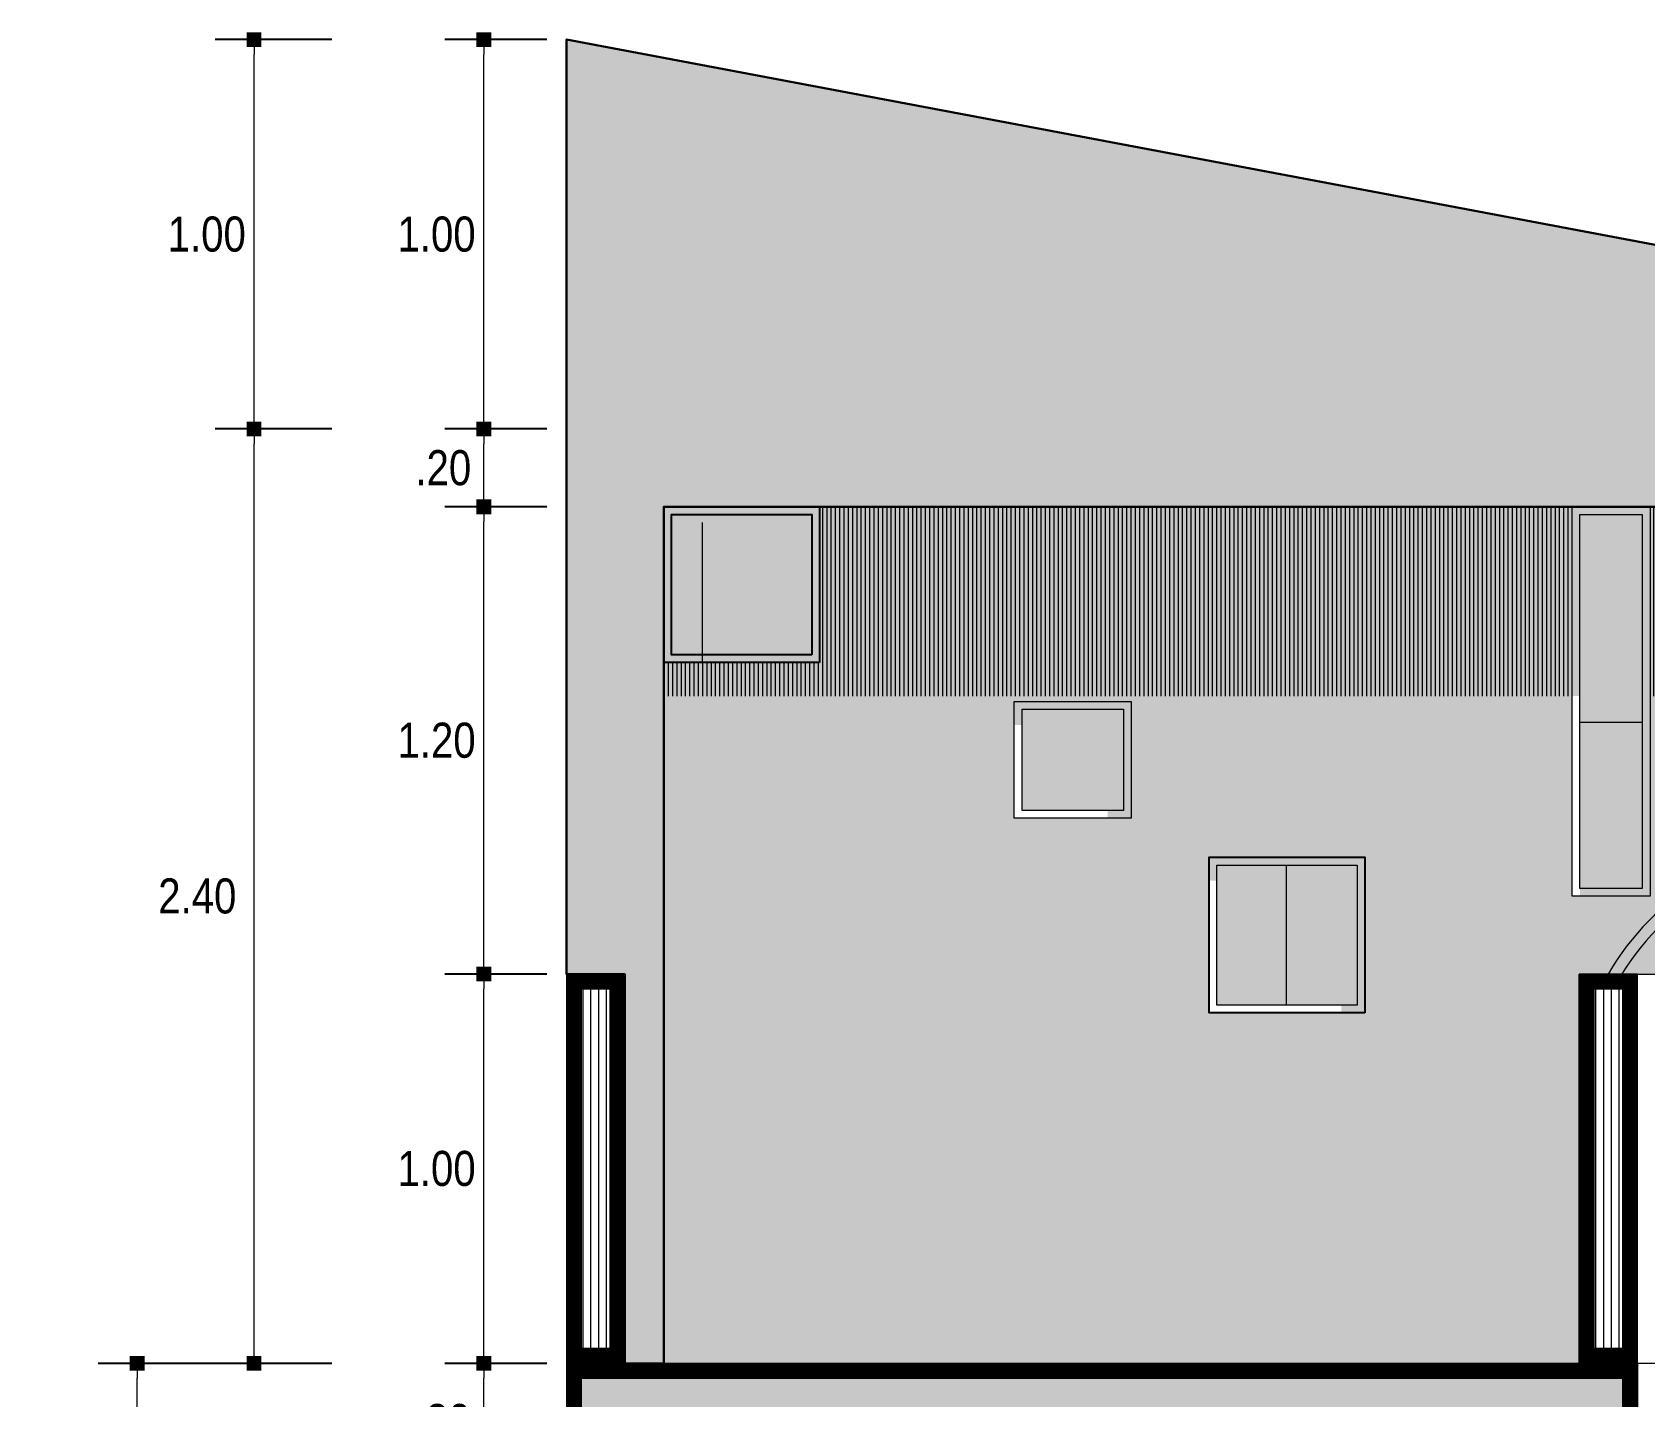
# Model space of a CAD drawing. Header units: millimetres. Extents: x 1555 to 3397, y 790 to 1592.
# Drawn here: x 1710.488 to 1714.628, y 800.527 to 804.032 of the extents above; entities that cross this region are included whole.
import ezdxf

# ---------------------------------------------------------------- set-up
doc = ezdxf.new("R2010")
doc.units = ezdxf.units.MM
doc.layers.get('0').update_dxf_attribs({"lineweight": 5})
doc.layers.get('Defpoints').update_dxf_attribs({"lineweight": 5})
for name, color, linetype, lineweight in [('0-Hach de Muro Alto', 145, 'Continuous', 5), ('0-Muro Alto', 145, 'Continuous', 5), ('02', 2, 'Continuous', 5), ('CONCRETO DE LOSA ALIGERADO', 251, 'Continuous', 5), ('COTA', 250, 'Continuous', 9), ('COTAS-01', 7, 'Continuous', 15), ('LOSA STDIO ARQ', 7, 'Continuous', 13), ('marcos de ventanas', 7, 'Continuous', 15), ('MURO ELEV', 7, 'Continuous', 20), ('MURO ELEV 01', 251, 'Continuous', 30), ('sombras', 250, 'Continuous', 0), ('valoriza', 147, 'Continuous', 9), ('VENTANA', 150, 'Continuous', 5)]:
    doc.layers.add(name, color=color, linetype=linetype, lineweight=lineweight)
doc.layers.add('RELLENO DE MURO CORTE', color=7, linetype='Continuous', lineweight=5, true_color=0x5b605f)
doc.styles.add('DETALLES', font='techl___.ttf')
doc.dimstyles.new('50$0', dxfattribs={"dimscale": 0, "dimtxt": 0.09, "dimasz": 0.038, "dimexe": 0.1, "dimexo": 0.05, "dimgap": 0.02, "dimtad": 2, "dimtih": 1, "dimtoh": 1, "dimlfac": -1, "dimzin": 4, "dimdsep": 46, "dimtxsty": 'DETALLES', "dimblk": 'BOXFILLED', "dimcen": 2.5, "dimclrd": 256, "dimclre": 256, "dimclrt": 256, "dimazin": 0, "dimtfac": 1, "dimtmove": 0, "dimatfit": 2, "dimldrblk": 'DOT', "dimfxl": 0.2, "dimfxlon": 1, "dimtolj": 1, "dimtzin": 0, "dimlwd": -1, "dimarcsym": 0})
pattern_1 = [(90, (66.042975, -24.360157), (-0.02, 0), [])]

# ---------------------------------------------------------------- blocks, each defined once
blk = doc.blocks.new('_BOXFILLED')
at = {"color": 0, "linetype": 'ByBlock'}
blk.add_line((-0.5, 0), (-1, 0), dxfattribs=at)
blk.add_solid([(-0.5, 0.5), (0.5, 0.5), (-0.5, -0.5), (0.5, -0.5)], dxfattribs=at)
blk = doc.blocks.new('*D511')
at = {"layer": 'COTAS-01', "lineweight": -2, "transparency": 16777216}
for p, q in [((1711.8098, 800.6132), (1711.548, 800.6132)), ((1711.8098, 800.3132), (1711.548, 800.3132))]:
    blk.add_line(p, q, dxfattribs=at)
at = {"layer": 'COTAS-01', "transparency": 16777216}
blk.add_line((1711.648, 800.3512), (1711.648, 800.5752), dxfattribs=at)
at = {"layer": 'Defpoints', "color": 0, "transparency": 16777216}
for p in [(1711.648, 800.6132), (1711.8598, 800.6132), (1711.8598, 800.3132)]:
    blk.add_point(p, dxfattribs=at)
at = {"layer": 'COTAS-01', "transparency": 16777216, "xscale": 0.038, "yscale": 0.038, "zscale": 0.038}
for p, rotation in [((1711.648, 800.6132), 90), ((1711.648, 800.3132), 270)]:
    blk.add_blockref('_BOXFILLED', p, dxfattribs=dict(at, rotation=rotation))
at = {"layer": 'COTAS-01', "transparency": 16777216, "insert": (1711.5424, 800.4632), "char_height": 0.09, "attachment_point": 5, "style": 'DETALLES'}
blk.add_mtext('\\A1;.30', dxfattribs=at)
blk = doc.blocks.new('_Dot')
at = {"layer": '02', "color": 0, "lineweight": -2}
blk.add_line((-0.5, 0), (-1, 0), dxfattribs=at)
at = {"layer": '02', "color": 0, "const_width": 0.5}
blk.add_lwpolyline([(-0.25, 0, 1), (0.25, 0, 1)], format="xyb", close=True, dxfattribs=at)
blk = doc.blocks.new('*D512')
at = {"layer": 'COTAS-01', "lineweight": -2, "transparency": 16777216}
for p, q in [((1711.8098, 801.6132), (1711.548, 801.6132)), ((1711.8098, 800.6132), (1711.548, 800.6132))]:
    blk.add_line(p, q, dxfattribs=at)
at = {"layer": 'COTAS-01', "transparency": 16777216}
blk.add_line((1711.648, 800.6512), (1711.648, 801.5752), dxfattribs=at)
at = {"layer": 'Defpoints', "color": 0, "transparency": 16777216}
for p in [(1711.648, 801.6132), (1711.8598, 801.6132), (1711.8598, 800.6132)]:
    blk.add_point(p, dxfattribs=at)
at = {"layer": 'COTAS-01', "transparency": 16777216, "xscale": 0.038, "yscale": 0.038, "zscale": 0.038}
for p, rotation in [((1711.648, 801.6132), 90), ((1711.648, 800.6132), 270)]:
    blk.add_blockref('_BOXFILLED', p, dxfattribs=dict(at, rotation=rotation))
at = {"layer": 'COTAS-01', "transparency": 16777216, "insert": (1711.5265, 801.1132), "char_height": 0.09, "attachment_point": 5, "style": 'DETALLES'}
blk.add_mtext('\\A1;1.00', dxfattribs=at)
blk = doc.blocks.new('*D513')
at = {"layer": 'COTAS-01', "lineweight": -2, "transparency": 16777216}
for p, q in [((1711.8098, 802.8132), (1711.548, 802.8132)), ((1711.8098, 801.6132), (1711.548, 801.6132))]:
    blk.add_line(p, q, dxfattribs=at)
at = {"layer": 'COTAS-01', "transparency": 16777216}
blk.add_line((1711.648, 801.6512), (1711.648, 802.7752), dxfattribs=at)
at = {"layer": 'Defpoints', "color": 0, "transparency": 16777216}
for p in [(1711.648, 802.8132), (1711.8598, 802.8132), (1711.8598, 801.6132)]:
    blk.add_point(p, dxfattribs=at)
at = {"layer": 'COTAS-01', "transparency": 16777216, "xscale": 0.038, "yscale": 0.038, "zscale": 0.038}
for p, rotation in [((1711.648, 802.8132), 90), ((1711.648, 801.6132), 270)]:
    blk.add_blockref('_BOXFILLED', p, dxfattribs=dict(at, rotation=rotation))
at = {"layer": 'COTAS-01', "transparency": 16777216, "insert": (1711.5265, 802.2132), "char_height": 0.09, "attachment_point": 5, "style": 'DETALLES'}
blk.add_mtext('\\A1;1.20', dxfattribs=at)
blk = doc.blocks.new('*D514')
at = {"layer": 'COTAS-01', "lineweight": -2, "transparency": 16777216}
for p, q in [((1711.8098, 804.0132), (1711.548, 804.0132)), ((1711.8098, 803.0132), (1711.548, 803.0132))]:
    blk.add_line(p, q, dxfattribs=at)
at = {"layer": 'COTAS-01', "transparency": 16777216}
blk.add_line((1711.648, 803.0512), (1711.648, 803.9752), dxfattribs=at)
at = {"layer": 'Defpoints', "color": 0, "transparency": 16777216}
for p in [(1711.648, 804.0132), (1711.8598, 804.0132), (1711.8598, 803.0132)]:
    blk.add_point(p, dxfattribs=at)
at = {"layer": 'COTAS-01', "transparency": 16777216, "xscale": 0.038, "yscale": 0.038, "zscale": 0.038}
for p, rotation in [((1711.648, 804.0132), 90), ((1711.648, 803.0132), 270)]:
    blk.add_blockref('_BOXFILLED', p, dxfattribs=dict(at, rotation=rotation))
at = {"layer": 'COTAS-01', "transparency": 16777216, "insert": (1711.5265, 803.5132), "char_height": 0.09, "attachment_point": 5, "style": 'DETALLES'}
blk.add_mtext('\\A1;1.00', dxfattribs=at)
blk = doc.blocks.new('*D515')
at = {"layer": 'COTAS-01', "lineweight": -2, "transparency": 16777216}
for p, q in [((1711.8098, 803.0132), (1711.548, 803.0132)), ((1711.8098, 802.8132), (1711.548, 802.8132))]:
    blk.add_line(p, q, dxfattribs=at)
at = {"layer": 'COTAS-01', "transparency": 16777216}
blk.add_line((1711.648, 802.8512), (1711.648, 802.9752), dxfattribs=at)
at = {"layer": 'Defpoints', "color": 0, "transparency": 16777216}
for p in [(1711.648, 803.0132), (1711.8598, 803.0132), (1711.8598, 802.8132)]:
    blk.add_point(p, dxfattribs=at)
at = {"layer": 'COTAS-01', "transparency": 16777216, "xscale": 0.038, "yscale": 0.038, "zscale": 0.038}
for p, rotation in [((1711.648, 803.0132), 90), ((1711.648, 802.8132), 270)]:
    blk.add_blockref('_BOXFILLED', p, dxfattribs=dict(at, rotation=rotation))
at = {"layer": 'COTAS-01', "transparency": 16777216, "insert": (1711.5438, 802.9132), "char_height": 0.09, "attachment_point": 5, "style": 'DETALLES'}
blk.add_mtext('\\A1;.20', dxfattribs=at)
blk = doc.blocks.new('*D538')
at = {"layer": 'COTA', "lineweight": -2, "transparency": 16777216}
for p, q in [((1710.9579, 800.6132), (1710.6579, 800.6132)), ((1710.9579, 790.7132), (1710.6579, 790.7132))]:
    blk.add_line(p, q, dxfattribs=at)
at = {"layer": 'COTA', "transparency": 16777216}
blk.add_line((1710.7579, 790.7512), (1710.7579, 800.5752), dxfattribs=at)
at = {"layer": 'Defpoints', "color": 0, "transparency": 16777216}
for p in [(1710.7579, 800.6132), (1711.8598, 800.6132), (1711.8598, 790.7132)]:
    blk.add_point(p, dxfattribs=at)
at = {"layer": 'COTA', "transparency": 16777216, "xscale": 0.038, "yscale": 0.038, "zscale": 0.038}
for p, rotation in [((1710.7579, 800.6132), 90), ((1710.7579, 790.7132), 270)]:
    blk.add_blockref('_BOXFILLED', p, dxfattribs=dict(at, rotation=rotation))
at = {"layer": 'COTA', "transparency": 16777216, "insert": (1710.6077, 795.6632), "char_height": 0.09, "attachment_point": 5, "style": 'DETALLES'}
blk.add_mtext('\\A1;9.90', dxfattribs=at)
blk = doc.blocks.new('*D552')
at = {"layer": 'COTA', "lineweight": -2, "transparency": 16777216}
for p, q in [((1711.2579, 803.0132), (1710.9579, 803.0132)), ((1711.2579, 800.6132), (1710.9579, 800.6132))]:
    blk.add_line(p, q, dxfattribs=at)
at = {"layer": 'COTA', "transparency": 16777216}
blk.add_line((1711.0579, 800.6512), (1711.0579, 802.9752), dxfattribs=at)
at = {"layer": 'Defpoints', "color": 0, "transparency": 16777216}
for p in [(1711.0579, 803.0132), (1711.8598, 803.0132), (1711.8598, 800.6132)]:
    blk.add_point(p, dxfattribs=at)
at = {"layer": 'COTA', "transparency": 16777216, "xscale": 0.038, "yscale": 0.038, "zscale": 0.038}
for p, rotation in [((1711.0579, 803.0132), 90), ((1711.0579, 800.6132), 270)]:
    blk.add_blockref('_BOXFILLED', p, dxfattribs=dict(at, rotation=rotation))
at = {"layer": 'COTA', "transparency": 16777216, "insert": (1710.9122, 801.8132), "char_height": 0.09, "attachment_point": 5, "style": 'DETALLES'}
blk.add_mtext('\\A1;2.40', dxfattribs=at)
blk = doc.blocks.new('*D553')
at = {"layer": 'COTA', "lineweight": -2, "transparency": 16777216}
for p, q in [((1711.2579, 804.0132), (1710.9579, 804.0132)), ((1711.2579, 803.0132), (1710.9579, 803.0132))]:
    blk.add_line(p, q, dxfattribs=at)
at = {"layer": 'COTA', "transparency": 16777216}
blk.add_line((1711.0579, 803.0512), (1711.0579, 803.9752), dxfattribs=at)
at = {"layer": 'Defpoints', "color": 0, "transparency": 16777216}
for p in [(1711.0579, 804.0132), (1711.8598, 804.0132), (1711.8598, 803.0132)]:
    blk.add_point(p, dxfattribs=at)
at = {"layer": 'COTA', "transparency": 16777216, "xscale": 0.038, "yscale": 0.038, "zscale": 0.038}
for p, rotation in [((1711.0579, 804.0132), 90), ((1711.0579, 803.0132), 270)]:
    blk.add_blockref('_BOXFILLED', p, dxfattribs=dict(at, rotation=rotation))
at = {"layer": 'COTA', "transparency": 16777216, "insert": (1710.9365, 803.5132), "char_height": 0.09, "attachment_point": 5, "style": 'DETALLES'}
blk.add_mtext('\\A1;1.00', dxfattribs=at)

msp = doc.modelspace()

# ---------------------------------------------------------------- hatches: boundary and pattern name
h = msp.add_hatch()
h.set_pattern_fill('_USER', color=256, scale=0.011, angle=90, style=0, pattern_type=0)
h.set_pattern_definition([(90, (-45.183032, -10.705494), (-0.011, 7e-19), [])])
h.paths.add_polyline_path([(1715.85981, 802.81324), (1714.6421, 802.81324), (1714.6421, 802.32711), (1715.85981, 802.32711)])
h.paths.add_polyline_path([(1714.4421, 802.81324), (1712.50981, 802.81324), (1712.50981, 802.41324), (1712.10981, 802.41324), (1712.10981, 802.32711), (1714.4421, 802.32711)])
h = msp.add_hatch(color=256)
h.set_gradient(color1=(139, 149, 134), color2=(125, 136, 119), rotation=180, one_color=1, tint=0.51, name='CURVED')
h.paths.add_polyline_path([(1715.85981, 802.81324), (1714.6421, 802.81324), (1714.6421, 801.81324), (1714.4421, 801.81324), (1714.4421, 802.81324), (1712.50981, 802.81324), (1712.50981, 802.41324), (1712.10981, 802.41324), (1712.10981, 800.61324), (1714.45981, 800.61324), (1714.45981, 801.61324), (1714.60981, 801.61324), (1715.58481, 801.61324), (1715.70981, 801.61324), (1715.70981, 800.61324), (1715.85981, 800.61324)])
h.paths.add_polyline_path([(1713.90981, 801.51324), (1713.50981, 801.51324), (1713.50981, 801.91324), (1713.90981, 801.91324)], flags=16)
h.paths.add_polyline_path([(1713.00981, 802.31324), (1713.30981, 802.31324), (1713.30981, 802.01324), (1713.00981, 802.01324)], flags=16)
at = {"layer": 'CONCRETO DE LOSA ALIGERADO'}
h = msp.add_hatch(dxfattribs=at)
h.set_pattern_fill('CONCRETE', color=256, scale=0.18, style=0, pattern_type=2)
h.set_pattern_definition([(45, (290.85319, -160.20739), (0, 0.180000819), [0.0254556, -0.050913, 0.0127278, -0.0763668, 0.0254556, -0.063639641]), (135, (290.97019, -160.19839), (-0.180000819, 0), [0.02545578, -0.0381834, 0.0127278, -0.063639, 0.02545578, -0.089096681]), (63.434949, (290.82619, -160.234385), (9e-12, 0.18), [0.020124, -0.080496, 0.020124, -0.080502118]), (116.565051, (290.82619, -160.234385), (-7e-11, 0.18), [0.020124, -0.080496, 0.020124, -0.080502118]), (0, (290.82619, -160.21639), (0, 0.18), [0.009, -0.072, 0.018, -0.072, 0.009]), (0, (290.82619, -160.18939), (0, 0.18), [-0.027, 0.018, -0.072, 0, -0.063, 0]), (0, (290.82619, -160.18039), (0, 0.18), [-0.072, 0, -0.054, 0.018, -0.036, 0]), (0, (290.82619, -160.15339), (0, 0.18), [-0.036, 0, -0.045, 0.018, -0.081, 0]), (0, (290.82619, -160.12639), (0, 0.18), [-0.036, 0.018, -0.072, 0.018, -0.036, 0]), (0, (290.82619, -160.08139), (0, 0.18), [-0.027, 0.018, -0.036, 0, -0.099, 0]), (0, (290.82619, -160.07239), (0, 0.18), [-0.036, 0, -0.108, 0.018, -0.018, 0]), (90, (290.83519, -160.19839), (-0.18, 0), [-0.054, 0, -0.054, 0, -0.072, 0]), (90, (290.85319, -160.23439), (-0.18, 0), [-0.027, 0.018, -0.072, 0, -0.063, 0]), (90, (290.87119, -160.23439), (-0.18, 0), [-0.072, 0, -0.063, 0.018, -0.027, 0]), (90, (290.97019, -160.23439), (-0.18, 0), [-0.036, 0.018, -0.09, 0.018, -0.018, 0]), (90, (290.84419, -160.21639), (-0.18, 0), [-0.054, 0, -0.063, 0, -0.063, 0]), (90, (290.86219, -160.21639), (-0.18, 0), [-0.045, 0, -0.099, 0, -0.036, 0]), (90, (290.88019, -160.20739), (-0.18, 0), [-0.09, 0, -0.027, 0, -0.063, 0]), (90, (290.88919, -160.22539), (-0.18, 0), [-0.081, 0, -0.036, 0, -0.045, 0]), (90, (290.90719, -160.19839), (-0.18, 0), [-0.072, 0, -0.027, 0, -0.072, 0]), (90, (290.91619, -160.18939), (-0.18, 0), [-0.081, 0, -0.036, 0, -0.063, 0]), (90, (290.92519, -160.23439), (-0.18, 0), [-0.108, 0, -0.045, 0, -0.027, 0]), (90, (290.93419, -160.20739), (-0.18, 0), [-0.036, 0, -0.072, 0, -0.072, 0]), (90, (290.94319, -160.21639), (-0.18, 0), [-0.081, 0, -0.045, 0, -0.054, 0]), (90, (290.95219, -160.22539), (-0.18, 0), [-0.072, 0, -0.054, 0, -0.054, 0]), (90, (290.97019, -160.21639), (-0.18, 0), [-0.054, 0, -0.054, 0, -0.072, 0]), (90, (290.98819, -160.20739), (-0.18, 0), [-0.072, 0, -0.036, 0, -0.072, 0]), (90, (290.99719, -160.19839), (-0.18, 0), [-0.027, 0, -0.108, 0, -0.045, 0])])
h.paths.add_polyline_path([(1714.60981, 800.41324), (1714.60981, 800.61324), (1711.85981, 800.61324), (1711.85981, 800.31324), (1712.10981, 800.31324), (1712.10981, 800.41324)])
h.paths.add_polyline_path([(1717.15981, 800.31324), (1717.15981, 800.61324), (1715.55981, 800.61324), (1715.55981, 800.31324), (1715.80981, 800.31324), (1715.80981, 800.41324), (1716.90981, 800.41324), (1716.90981, 800.31324)])
h.paths.add_polyline_path([(1718.10981, 800.61324), (1718.10981, 800.41324), (1720.60981, 800.41324), (1720.60981, 800.31324), (1720.85981, 800.31324), (1720.85981, 800.61324)])
at = {"layer": 'marcos de ventanas'}
h = msp.add_hatch(dxfattribs=at)
h.set_pattern_fill('_USER', color=256, scale=0.75, style=0, double=1, pattern_type=0)
h.set_pattern_definition([(0, (123.7085, 71.7596), (0, 0.75), []), (90, (123.7085, 71.7596), (-0.75, 5e-17), [])])
h.paths.add_polyline_path([(1712.48981, 802.77324), (1712.12981, 802.77324), (1712.12981, 802.41324), (1712.48981, 802.41324)])
h.paths.add_polyline_path([(1713.28981, 802.19324), (1713.02981, 802.19324), (1713.02981, 801.93324), (1713.28981, 801.93324)])
h.paths.add_polyline_path([(1714.6221, 802.77324), (1714.4621, 802.77324), (1714.4621, 801.81324), (1714.6221, 801.81324)])
h.paths.add_polyline_path([(1713.52981, 801.53324), (1713.88981, 801.53324), (1713.88981, 801.89324), (1713.52981, 801.89324)])
at = {"layer": 'RELLENO DE MURO CORTE'}
h = msp.add_hatch(color=256, dxfattribs=at)
h.set_gradient(color1=(113, 142, 162), color2=(227, 233, 237), rotation=15, one_color=1, tint=0.91, name='HEMISPHERICAL')
h.paths.add_polyline_path([(1712.48981, 802.77324), (1712.12981, 802.77324), (1712.12981, 802.41324), (1712.48981, 802.41324)])
h.paths.add_polyline_path([(1713.28981, 802.29324), (1713.02981, 802.29324), (1713.02981, 802.03324), (1713.28981, 802.03324)])
h.paths.add_polyline_path([(1714.6221, 802.77324), (1714.4621, 802.77324), (1714.4621, 801.81324), (1714.6221, 801.81324)])
h.paths.add_polyline_path([(1713.52981, 801.53324), (1713.88981, 801.53324), (1713.88981, 801.89324), (1713.52981, 801.89324)])
h = msp.add_hatch(dxfattribs=at)
h.set_pattern_fill('_USER', color=256, scale=0.02, angle=90, style=0, pattern_type=0)
h.set_pattern_definition(pattern_1)
h.paths.add_polyline_path([(1711.98981, 801.59324), (1711.87981, 801.59324), (1711.87981, 800.63324), (1711.98981, 800.63324)])
h = msp.add_hatch(dxfattribs=at)
h.set_pattern_fill('_USER', color=256, scale=0.02, angle=90, style=0, pattern_type=0)
h.set_pattern_definition(pattern_1)
h.paths.add_polyline_path([(1714.58981, 801.59324), (1714.47981, 801.59324), (1714.47981, 800.63324), (1714.58981, 800.63324)])
at = {"layer": 'sombras', "linetype": 'Continuous', "ltscale": 0.03}
h = msp.add_hatch(color=256, dxfattribs=at)
h.set_gradient(color1=(27, 80, 111), color2=(25, 74, 103), rotation=180, one_color=1, tint=0.25, name='CYLINDER')
h.paths.add_polyline_path([(1712.10981, 802.75324), (1712.10981, 802.81324), (1712.50981, 802.81324), (1712.50981, 802.41324), (1712.44981, 802.41324), (1712.10981, 802.41324)])
h = msp.add_hatch(color=256, dxfattribs=at)
h.set_gradient(color1=(27, 80, 111), color2=(25, 74, 103), rotation=180, one_color=1, tint=0.25, name='CYLINDER')
h.paths.add_polyline_path([(1714.4421, 802.32711), (1714.4421, 802.81324), (1714.6421, 802.81324), (1714.6421, 801.81324), (1714.5821, 801.81324), (1714.5821, 802.32711)])
h = msp.add_hatch(color=256, dxfattribs=at)
h.set_gradient(color1=(27, 80, 111), color2=(25, 74, 103), rotation=180, one_color=1, tint=0.25, name='CYLINDER')
h.paths.add_polyline_path([(1713.24981, 802.01324), (1713.30981, 802.01324), (1713.30981, 802.31324), (1713.00981, 802.31324), (1713.00981, 802.25324), (1713.24981, 802.25324)])
h = msp.add_hatch(color=256, dxfattribs=at)
h.set_gradient(color1=(27, 80, 111), color2=(25, 74, 103), rotation=180, one_color=1, tint=0.25, name='CYLINDER')
h.paths.add_polyline_path([(1713.84981, 801.51324), (1713.90981, 801.51324), (1713.90981, 801.91324), (1713.50981, 801.91324), (1713.50981, 801.85324), (1713.84981, 801.85324)])
at = {"layer": 'valoriza', "true_color": 0xfcc42c}
msp.add_hatch(color=40, dxfattribs=at).paths.add_polyline_path([(1717.15981, 803.01324), (1711.85981, 804.01324), (1711.85981, 801.61324), (1712.00981, 801.61324), (1712.00981, 800.61324), (1712.10981, 800.61324), (1712.10981, 802.41324), (1712.10981, 802.81324), (1712.50981, 802.81324), (1714.4421, 802.81324), (1716.90981, 802.81324), (1716.90981, 800.61324), (1717.00981, 800.61324), (1717.00981, 801.61324), (1717.15981, 801.61324)])

# ---------------------------------------------------------------- linework, layer by layer
at = {"layer": '0-Hach de Muro Alto', "const_width": 0.04}
for points in [[(1711.98981, 801.59324), (1711.87981, 801.59324), (1711.87981, 800.63324), (1711.98981, 800.63324)], [(1714.58981, 801.59324), (1714.47981, 801.59324), (1714.47981, 800.63324), (1714.58981, 800.63324)]]:
    msp.add_lwpolyline(points, close=True, dxfattribs=at)
at = {"layer": '0-Muro Alto'}
for points in [[(1712.00981, 801.61324), (1711.85981, 801.61324), (1711.85981, 800.61324), (1712.00981, 800.61324)], [(1714.60981, 801.61324), (1714.45981, 801.61324), (1714.45981, 800.61324), (1714.60981, 800.61324)]]:
    msp.add_lwpolyline(points, close=True, dxfattribs=at)
at = {"layer": 'LOSA STDIO ARQ', "const_width": 0.04}
msp.add_lwpolyline([(1714.58981, 800.59324), (1711.87981, 800.59324), (1711.87981, 800.33324), (1712.08981, 800.33324), (1712.08981, 800.43324), (1714.58981, 800.43324)], close=True, dxfattribs=at)
at = {"layer": 'LOSA STDIO ARQ'}
for points in [[(1714.60981, 800.61324), (1711.85981, 800.61324), (1711.85981, 800.31324), (1712.10981, 800.31324), (1712.10981, 800.41324), (1714.60981, 800.41324)], [(1715.55981, 800.61324), (1714.60981, 800.61324), (1714.60981, 800.41324), (1715.55981, 800.41324)]]:
    msp.add_lwpolyline(points, close=True, dxfattribs=at)
at = {"layer": 'MURO ELEV'}
for points in [[(1715.85981, 802.81324), (1714.6421, 802.81324), (1714.6421, 801.81324), (1714.4421, 801.81324), (1714.4421, 802.81324), (1712.50981, 802.81324), (1712.50981, 802.41324), (1712.10981, 802.41324), (1712.10981, 800.61324), (1714.45981, 800.61324), (1714.45981, 801.61324), (1714.60981, 801.61324), (1715.58481, 801.61324), (1715.70981, 801.61324), (1715.70981, 800.61324), (1715.85981, 800.61324)], [(1713.28981, 802.03324), (1713.02981, 802.03324), (1713.02981, 802.29324), (1713.28981, 802.29324)], [(1713.28981, 802.03324), (1713.02981, 802.03324), (1713.02981, 802.29324), (1713.28981, 802.29324)], [(1713.28981, 802.03324), (1713.02981, 802.03324), (1713.02981, 802.29324), (1713.28981, 802.29324)], [(1713.88981, 801.53324), (1713.52981, 801.53324), (1713.52981, 801.89324), (1713.88981, 801.89324)], [(1713.88981, 801.53324), (1713.52981, 801.53324), (1713.52981, 801.89324), (1713.88981, 801.89324)]]:
    msp.add_lwpolyline(points, close=True, dxfattribs=at)
at = {"layer": 'MURO ELEV 01'}
msp.add_lwpolyline([(1717.15981, 803.01324), (1711.85981, 804.01324), (1711.85981, 801.61324), (1712.00981, 801.61324), (1712.00981, 800.61324), (1712.10981, 800.61324), (1712.10981, 802.41324), (1712.10981, 802.81324), (1712.50981, 802.81324), (1714.4421, 802.81324), (1716.90981, 802.81324), (1716.90981, 800.61324), (1717.00981, 800.61324), (1717.00981, 801.61324), (1717.15981, 801.61324)], close=True, dxfattribs=at)
at = {"layer": 'sombras', "lineweight": -3}
for points in [[(1712.50981, 802.41324), (1712.10981, 802.41324), (1712.10981, 802.81324), (1712.50981, 802.81324)], [(1712.48981, 802.43324), (1712.12981, 802.43324), (1712.12981, 802.79324), (1712.48981, 802.79324)], [(1713.90981, 801.51324), (1713.50981, 801.51324), (1713.50981, 801.91324), (1713.90981, 801.91324)]]:
    msp.add_lwpolyline(points, close=True, dxfattribs=at)
at = {"layer": 'sombras', "ltscale": 0.05}
for points in [[(1714.6421, 802.81324), (1714.6421, 801.81324), (1714.4421, 801.81324), (1714.4421, 802.81324)], [(1714.6221, 802.79324), (1714.6221, 801.83324), (1714.4621, 801.83324), (1714.4621, 802.79324)], [(1713.00981, 802.31324), (1713.30981, 802.31324), (1713.30981, 802.01324), (1713.00981, 802.01324)], [(1713.02981, 802.29324), (1713.28981, 802.29324), (1713.28981, 802.03324), (1713.02981, 802.03324)]]:
    msp.add_lwpolyline(points, close=True, dxfattribs=at)
at = {"layer": 'VENTANA'}
for radius in [0.64753, 0.61753]:
    msp.add_arc((1715.09731, 801.29246), radius, 29.69447, 150.30553, dxfattribs=at)

# ---------------------------------------------------------------- dimensions: what is measured, and where the dimension line sits
at = {"layer": 'COTA'}
for base, p1, p2, picture, middle in [((1711.05791, 804.01324), (1711.85981, 803.01324), (1711.85981, 804.01324), '*D553', (1710.93646, 803.51324)), ((1711.05791, 803.01324), (1711.85981, 800.61324), (1711.85981, 803.01324), '*D552', (1710.91219, 801.81324))]:
    dim = msp.add_linear_dim(base=base, p1=p1, p2=p2, angle=270, dimstyle='50$0', override={"dimscale": 1, "dimtmove": 1}, dxfattribs=at)
    dim.commit()
    dim.dimension.update_dxf_attribs({"geometry": picture, "text_midpoint": middle})
dim = msp.add_aligned_dim(p1=(1711.85981, 790.71324), p2=(1711.85981, 800.61324), distance=1.1019, dimstyle='50$0', override={"dimscale": 1, "dimtmove": 1}, dxfattribs=at)
dim.commit()
dim.dimension.update_dxf_attribs({"geometry": '*D538', "text_midpoint": (1710.60771, 795.66324)})
at = {"layer": 'COTAS-01'}
for base, p1, p2, picture, middle in [((1711.64797, 804.01324), (1711.85981, 803.01324), (1711.85981, 804.01324), '*D514', (1711.52653, 803.51324)), ((1711.64797, 803.01324), (1711.85981, 802.81324), (1711.85981, 803.01324), '*D515', (1711.54383, 802.91324)), ((1711.64797, 802.81324), (1711.85981, 801.61324), (1711.85981, 802.81324), '*D513', (1711.52653, 802.21324)), ((1711.64797, 801.61324), (1711.85981, 800.61324), (1711.85981, 801.61324), '*D512', (1711.52653, 801.11324)), ((1711.64797, 800.61324), (1711.85981, 800.31324), (1711.85981, 800.61324), '*D511', (1711.54245, 800.46324))]:
    dim = msp.add_linear_dim(base=base, p1=p1, p2=p2, angle=270, dimstyle='50$0', override={"dimscale": 1, "dimtmove": 1}, dxfattribs=at)
    dim.commit()
    dim.dimension.update_dxf_attribs({"geometry": picture, "text_midpoint": middle})

doc.saveas('drawing.dxf')
